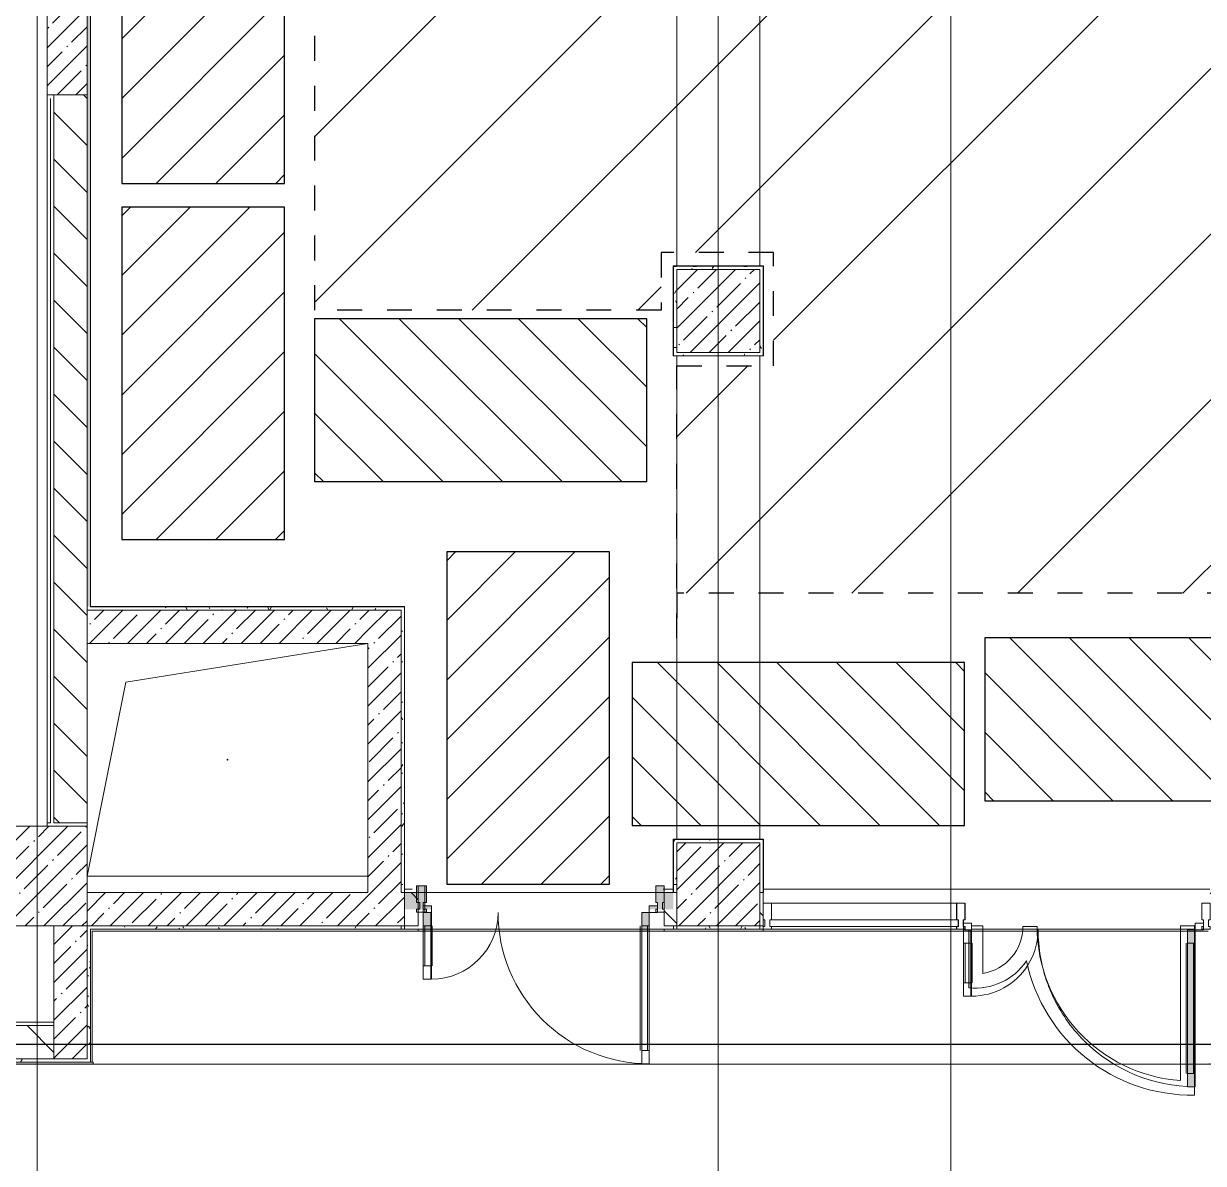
# Model space of a CAD drawing. Header units: millimetres. Extents: x -1113 to 415037, y -3642 to 354837.
# Drawn here: x 355605 to 362707, y 10271 to 17129 of the extents above; entities that cross this region are included whole.
import ezdxf

# ---------------------------------------------------------------- set-up
doc = ezdxf.new("R2010")
doc.units = ezdxf.units.MM
doc.linetypes.add('Штрих короткий', pattern=[600, 300, -300])
for name, color, linetype, lineweight in [('0) строит. леса', 20, 'Continuous', 30), ('A-AREA-BNDY', 7, 'Continuous', 5), ('A-DETL-2', 7, 'Continuous', 5), ('A-DETL-GENF', 7, 'Continuous', 9), ('A-FLOR', 7, 'Continuous', 9), ('A-GENM', 7, 'Continuous', 9), ('A-GLAZ-CURT', 7, 'Continuous', 9), ('A-GLAZ-CURT-2', 7, 'Continuous', 20), ('A-GLAZ-CWMG', 7, 'Continuous', 9), ('A-GLAZ-CWMG-1', 7, 'Continuous', 20), ('A-WALL', 7, 'Continuous', 5), ('I-WALL', 7, 'Continuous', 5), ('S-COLS', 7, 'Continuous', 9), ('S-COLS-1', 7, 'Continuous', 5), ('Оси', 7, 'Continuous', 9)]:
    doc.layers.add(name, color=color, linetype=linetype, lineweight=lineweight)
doc.layers.add('A-AREA-PATT-3', color=7, linetype='Continuous', lineweight=5, true_color=0xe6fae8, transparency=1)
doc.layers.add('A-FLOR-PATT-1', color=7, linetype='Continuous', lineweight=9, true_color=0xeef6ff, transparency=0.5)
for name, color, linetype, lineweight, true_color in [('A-DOOR-1', 7, 'Continuous', 5, 0xc0c0c0), ('A-DOOR-4', 7, 'Continuous', 5, 0xd7dbdf), ('A-WALL-1', 9, 'Continuous', 5, 0x808080), ('A-WALL-FNSH-1', 9, 'Continuous', 5, 0x808080)]:
    doc.layers.add(name, color=color, linetype=linetype, lineweight=lineweight, true_color=true_color)
pattern_1 = [(135, (289227.4, 1e-08), (-141.42136, -141.42136), [])]
pattern_2 = [(45, (289227.4, 1e-08), (-114.04925, 114.04925), []), (45, (289341.45, 1e-08), (-114.04925, 114.04925), [201.612, -40.322, 6.706, -33.617])]
pattern_3 = [(0, (289227.4, 1e-08), (243.84, 60.96), [20.117, -162.763, 20.117, -162.763, -975.36]), (0, (289227.4, 1e-08), (243.84, 60.96), [-365.76, 20.117, -345.643, 20.117, -162.763, -426.72]), (0, (289227.4, 1e-08), (243.84, 60.96), [-914.4, 20.117, -101.803, 20.117, -284.683]), (120, (289318.84, 30.48), (-174.71291, 180.691634), [20.117, -162.763, 20.117, -162.763, -975.36]), (120, (289318.84, 30.48), (-174.71291, 180.691634), [-365.76, 20.117, -345.643, 20.117, -162.763, -426.72]), (120, (289318.84, 30.48), (-174.71291, 180.691634), [-914.4, 20.117, -101.803, 20.117, -284.683]), (240, (289349.32, 152.4), (-69.12709, -241.651634), [20.117, -162.763, 20.117, -162.763, -975.36]), (240, (289349.32, 152.4), (-69.12709, -241.651634), [-365.76, 20.117, -345.643, 20.117, -162.763, -426.72]), (240, (289349.32, 152.4), (-69.12709, -241.651634), [-914.4, 20.117, -101.803, 20.117, -284.683])]

# ---------------------------------------------------------------- blocks, each defined once
blk = doc.blocks.new('BSC_Колонна _Прямоугольная - 600х600-23205240-Объем проектирования 3 этажа')
at = {"layer": 'S-COLS-1'}
h = blk.add_hatch(dxfattribs=at)
h.set_pattern_fill('FP_20', color=256, style=0, pattern_type=2)
h.set_pattern_definition([(45, (-66460, -12000), (-114.04925, 114.04925), []), (45, (-66345.95, -12000), (-114.04925, 114.04925), [201.613, -40.323, 6.706, -33.617])])
h.paths.add_polyline_path([(100, -300), (300, -300), (300, 300), (-300, 300), (-300, -300)])
for p, q in [((300, 300), (59.6, 300)), ((300, -300), (300, 300)), ((-300, -100), (-300, -300)), ((-300, -300), (300, -300))]:
    blk.add_line(p, q, dxfattribs=at)
blk = doc.blocks.new('BSC_Колонна _Прямоугольная - 600х600-V530-Объем проектирования 3 этажа')
at = {"layer": 'S-COLS-1'}
h = blk.add_hatch(dxfattribs=at)
h.set_pattern_fill('FP_31', color=256, style=0, pattern_type=2)
h.set_pattern_definition([(45, (-66460, -17000), (-114.04925, 114.04925), []), (45, (-66345.95, -17000), (-114.04925, 114.04925), [201.613, -40.323, 6.706, -33.617])])
h.paths.add_polyline_path([(300, -300), (300, 300), (59.6, 300), (59.6, -300), (252.2, -300)])
for p, q in [((300, 300), (59.6, 300)), ((300, -300), (300, 300)), ((59.6, -300), (300, -300))]:
    blk.add_line(p, q, dxfattribs=at)
blk = doc.blocks.new('BSC_Колонна _Прямоугольная - 500х500-V563-Объем проектирования 3 этажа')
at = {"layer": 'S-COLS-1'}
h = blk.add_hatch(dxfattribs=at)
h.set_pattern_fill('FP_109', color=256, style=0, pattern_type=2)
h.set_pattern_definition([(45, (-70560, -15400), (-114.04925, 114.04925), []), (45, (-70445.95, -15400), (-114.04925, 114.04925), [201.613, -40.323, 6.706, -33.617])])
h.paths.add_polyline_path([(-250, -250), (250, -250), (250, 250), (-250, 250), (-250, -102.8)])
for p, q in [((250, 250), (-250, 250)), ((-250, 250), (-250, -250)), ((250, -250), (250, 250)), ((-250, -250), (250, -250))]:
    blk.add_line(p, q, dxfattribs=at)
blk = doc.blocks.new('GM_Отверстие прямоугольное _в плите_ - Отверстие-22745216-Объем проектирования 3 этажа')
at = {"layer": 'A-GENM'}
for p, q in [((-611.7, 466.7), (845, 700)), ((-845, -700), (-611.7, 466.7)), ((-845, -400), (-845, -380)), ((-845, -380), (-845, -400)), ((845, -700), (-845, -700)), ((-845, -700), (845, -700))]:
    blk.add_line(p, q, dxfattribs=at)
for start, end in [(360, 180), (180, 360)]:
    blk.add_arc((0, 0), 2.5, start, end, dxfattribs=at)
blk = doc.blocks.new('Прямоугольный импост - Импост структурный с накладкой - 160мм Темный-33326475-Объем проектирования 3 этажа')
at = {"layer": 'A-GLAZ-CWMG-1'}
for p, q in [((-50, 40), (-50, 140)), ((-50, 140), (0, 140)), ((0, 140), (0, 40)), ((-40, 40), (-50, 40)), ((-50, -17), (-50, 0)), ((-50, 0), (-40, 0)), ((-40, 0), (-40, 40)), ((-10, 40), (-10, 0)), ((0, 40), (-10, 40)), ((-10, 0), (0, 0)), ((0, 0), (0, -17)), ((0, -17), (-50, -17))]:
    blk.add_line(p, q, dxfattribs=at)
blk = doc.blocks.new('Дверь_Витражная_остекление_ - ВВ-6 остекление-32274838-Объем проектирования 3 этажа')
at = {"layer": 'A-DETL-GENF'}
for p, q in [((-655, 930), (-610, 930)), ((-655, 930), (-655, 20)), ((-610, 930), (-655, 930)), ((-655, 930), (-655, 20)), ((-610, 930), (-610, 20)), ((-610, 20), (-610, 930)), ((-655, 850), (-610, 850)), ((-645, 850), (-645, 100)), ((-601, 850), (-601, 100)), ((705, 420), (660, 420)), ((660, 420), (660, 20)), ((705, 420), (660, 420)), ((660, 420), (660, 20)), ((705, 420), (705, 20)), ((705, 20), (705, 420)), ((651, 340), (651, 100)), ((705, 340), (660, 340)), ((695, 340), (695, 100)), ((-655, 100), (-610, 100)), ((705, 100), (660, 100)), ((-610, 20), (-655, 20)), ((-655, 20), (-610, 20))]:
    blk.add_line(p, q, dxfattribs=at)
at = {"layer": 'A-DOOR-1'}
for p, q in [((-655, 930), (-655, 20)), ((655, 420), (655, 20)), ((-655, 20), (-705, 20)), ((-705, 20), (-705, -20)), ((-655, -20), (-655, 20)), ((705, 20), (655, 20)), ((655, 20), (655, -20)), ((705, -20), (705, 20)), ((-705, -20), (-655, -20)), ((655, -20), (705, -20))]:
    blk.add_line(p, q, dxfattribs=at)
for centre, radius, start, end in [((-655, 20), 910, 360, 90), ((655, 20), 400, 90, 180)]:
    blk.add_arc(centre, radius, start, end, dxfattribs=at)
blk = doc.blocks.new('Прямоугольный импост - Импост структурный с накладкой - 160мм Темный-33326241-Объем проектирования 3 этажа')
at = {"layer": 'A-GLAZ-CWMG-1'}
for p, q in [((-25, 40), (-25, 140)), ((-25, 140), (25, 140)), ((25, 140), (25, 40)), ((-15, 40), (-25, 40)), ((-25, -17), (-25, 0)), ((-25, 0), (-15, 0)), ((-15, 0), (-15, 40)), ((15, 40), (15, 0)), ((25, 40), (15, 40)), ((15, 0), (25, 0)), ((25, 0), (25, -17)), ((25, -17), (-25, -17))]:
    blk.add_line(p, q, dxfattribs=at)
blk = doc.blocks.new('Прямоугольный импост - Импост структурный с накладкой - 160мм Темный-33326242-Объем проектирования 3 этажа')
at = {"layer": 'A-GLAZ-CWMG-1'}
for p, q in [((0, 140), (-50, 140)), ((-50, 140), (-50, 40)), ((0, 40), (0, 140)), ((-50, 40), (-40, 40)), ((-40, 0), (-50, 0)), ((-50, 0), (-50, -17)), ((-40, 40), (-40, 0)), ((-10, 0), (-10, 40)), ((-10, 40), (0, 40)), ((0, 0), (-10, 0)), ((0, -17), (0, 0)), ((-50, -17), (0, -17))]:
    blk.add_line(p, q, dxfattribs=at)
blk = doc.blocks.new('Прямоугольный импост - Импост структурный с накладкой - 160мм Темный-33326237-Объем проектирования 3 этажа')
at = {"layer": 'A-GLAZ-CWMG-1'}
for p, q in [((-50, 40), (-50, 140)), ((-50, 140), (0, 140)), ((0, 140), (0, 40)), ((-40, 40), (-50, 40)), ((-50, -17), (-50, 0)), ((-50, 0), (-40, 0)), ((-40, 0), (-40, 40)), ((-10, 40), (-10, 0)), ((0, 40), (-10, 40)), ((-10, 0), (0, 0)), ((0, 0), (0, -17)), ((0, -17), (-50, -17))]:
    blk.add_line(p, q, dxfattribs=at)
blk = doc.blocks.new('Дверь_Витражная_остекление_ - В-18-32468702-Объем проектирования 3 этажа')
at = {"layer": 'A-DETL-GENF'}
for p, q in [((-672.5, 965), (-669.5, 965)), ((-672.5, 965), (-672.5, 20)), ((-669.5, 965), (-672.5, 965)), ((-672.5, 965), (-672.5, 20)), ((-669.5, 965), (-627.5, 965)), ((-627.5, 965), (-669.5, 965)), ((-627.5, 965), (-627.5, 20)), ((-627.5, 20), (-627.5, 965)), ((-672.5, 885), (-669.5, 885)), ((-669.5, 885), (-627.5, 885)), ((-662.5, 885), (-662.5, 100)), ((-618.5, 885), (-618.5, 100)), ((722.5, 420), (677.5, 420)), ((677.5, 420), (677.5, 369.7)), ((722.5, 420), (677.5, 420)), ((677.5, 420), (677.5, 369.7)), ((677.5, 369.7), (677.5, 20)), ((677.5, 369.7), (677.5, 20)), ((722.5, 420), (722.5, 20)), ((722.5, 20), (722.5, 420)), ((668.5, 340), (668.5, 100)), ((689.5, 340), (677.5, 340)), ((722.5, 340), (689.5, 340)), ((712.5, 340), (712.5, 100)), ((-672.5, 100), (-669.5, 100)), ((-669.5, 100), (-627.5, 100)), ((689.5, 100), (677.5, 100)), ((722.5, 100), (689.5, 100)), ((-669.5, 20), (-672.5, 20)), ((-672.5, 20), (-669.5, 20)), ((-627.5, 20), (-667.4, 20)), ((-667.4, 20), (-627.5, 20))]:
    blk.add_line(p, q, dxfattribs=at)
at = {"layer": 'A-DOOR-1'}
for p, q in [((-672.5, 965), (-672.5, 20)), ((672.5, 420), (672.5, 369.8)), ((-672.5, 20), (-722.5, 20)), ((-722.5, 20), (-722.5, -20)), ((-672.5, -20), (-672.5, 20)), ((722.5, 20), (672.5, 20)), ((672.5, 20), (672.5, -20)), ((722.5, -20), (722.5, 20)), ((-722.5, -20), (-672.5, -20)), ((672.5, -20), (722.5, -20))]:
    blk.add_line(p, q, dxfattribs=at)
for centre, radius, start, end in [((-672.5, 20), 945, 89.81933, 90), ((672.5, 20), 400, 90, 147.77987), ((-672.5, 20), 945, 360, 19.85779), ((672.5, 20), 400, 176.043, 180)]:
    blk.add_arc(centre, radius, start, end, dxfattribs=at)
at = {"layer": 'A-DOOR-4'}
blk.add_line((672.5, 369.8), (672.5, 20), dxfattribs=at)
for centre, radius, start, end in [((-672.5, 20), 945, 45, 89.81933), ((-672.5, 20), 945, 24.83948, 44.8678), ((-672.5, 20), 945, 19.85779, 24.72432), ((672.5, 20), 400, 147.77987, 176.043)]:
    blk.add_arc(centre, radius, start, end, dxfattribs=at)
blk = doc.blocks.new('Системная панель - Стекло - 40мм-32468815-Объем проектирования 3 этажа')
at = {"layer": 'A-GLAZ-CURT-2'}
for p, q in [((567, 0), (-567, 0)), ((-567, 0), (-567, -40)), ((567, -40), (567, 0)), ((-567, -40), (567, -40))]:
    blk.add_line(p, q, dxfattribs=at)
blk = doc.blocks.new('Прямоугольный импост - Импост структурный с накладкой - 160мм Темный-33326239-Объем проектирования 3 этажа')
at = {"layer": 'A-GLAZ-CWMG-1'}
for p, q in [((-25, 40), (-25, 140)), ((-25, 140), (25, 140)), ((25, 140), (25, 40)), ((-15, 40), (-25, 40)), ((-25, -17), (-25, 0)), ((-25, 0), (-15, 0)), ((-15, 0), (-15, 40)), ((15, 40), (15, 0)), ((25, 40), (15, 40)), ((15, 0), (25, 0)), ((25, 0), (25, -17)), ((25, -17), (-25, -17))]:
    blk.add_line(p, q, dxfattribs=at)
blk = doc.blocks.new('Прямоугольный импост - Импост структурный с накладкой - 160мм Темный-V716-Объем проектирования 3 этажа')
at = {"layer": 'A-GLAZ-CWMG-1'}
for p, q in [((0, 140), (-50, 140)), ((-50, 140), (-50, 40)), ((0, 40), (0, 140)), ((-50, 40), (-40, 40)), ((-40, 0), (-50, 0)), ((-50, 0), (-50, -17)), ((-40, 40), (-40, 0)), ((-10, 0), (-10, 40)), ((-10, 40), (0, 40)), ((0, 0), (-10, 0)), ((0, -17), (0, 0)), ((-50, -17), (0, -17))]:
    blk.add_line(p, q, dxfattribs=at)
blk = doc.blocks.new('Прямоугольный импост - Импост структурный с накладкой - 160мм Темный-32468813-Объем проектирования 3 этажа')
at = {"layer": 'A-GLAZ-CWMG'}
for p, q in [((70880, 11837), (71994, 11837)), ((70880, 11680), (71994, 11680))]:
    blk.add_line(p, q, dxfattribs=at)
blk = doc.blocks.new('Прямоугольный импост - Импост структурный с накладкой - 160мм Темный-V717-Объем проектирования 3 этажа')
at = {"layer": 'A-GLAZ-CWMG-1'}
for p, q in [((-25, 40), (-25, 140)), ((-25, 140), (25, 140)), ((25, 140), (25, 40)), ((-15, 40), (-25, 40)), ((-25, -17), (-25, 0)), ((-25, 0), (-15, 0)), ((-15, 0), (-15, 40)), ((15, 40), (15, 0)), ((25, 40), (15, 40)), ((15, 0), (25, 0)), ((25, 0), (25, -17)), ((25, -17), (-25, -17))]:
    blk.add_line(p, q, dxfattribs=at)

msp = doc.modelspace()

# ---------------------------------------------------------------- hatches: boundary and pattern name
at = {"layer": '0) строит. леса', "linetype": 'Штрих короткий', "ltscale": 0.5}
h = msp.add_hatch(dxfattribs=at)
h.set_pattern_fill('ANSI31', color=256, scale=222)
h.paths.add_polyline_path([(372543.8, 21454.3), (371511.4, 21454.3), (371511.4, 23027.6), (370924.4, 23027.6), (370924.4, 25322.1), (357358.5, 25322.1), (357358.5, 15404.4), (359443.2, 15404.4), (359443.2, 15751.5), (360119.9, 15751.5), (360119.9, 15069.8), (359537.4, 15069.8), (359537.4, 13701.3), (369779.9, 13701.3), (369779.9, 12824.6), (372453.3, 12824.6), (372453.3, 15370.8), (372025.3, 15370.8), (372025.3, 17817.9), (372543.8, 17817.9)])
h.paths.add_polyline_path([(368328.4, 19132), (368328.4, 18590), (367786.4, 18590), (367786.4, 19132)], flags=16)
h.paths.add_polyline_path([(369856.4, 22679), (369856.4, 23221), (370398.4, 23221), (370398.4, 22679)], flags=16)
h.paths.add_polyline_path([(368328.4, 15671), (368328.4, 15129), (367786.4, 15129), (367786.4, 15671)], flags=16)
h.paths.add_polyline_path([(366498.4, 22679), (365956.4, 22679), (365956.4, 23221), (366498.4, 23221)], flags=16)
h.paths.add_polyline_path([(363288.4, 19121), (363288.4, 18579), (362746.4, 18579), (362746.4, 19121)], flags=16)
h.paths.add_polyline_path([(363289.4, 22680), (362747.4, 22680), (362747.4, 23222), (363289.4, 23222)], flags=16)
h.paths.add_polyline_path([(363288.4, 15671), (363288.4, 15129), (362746.4, 15129), (362746.4, 15671)], flags=16)
h.paths.add_polyline_path([(360058.4, 20629), (359516.4, 20629), (359516.4, 21171), (360058.4, 21171)], flags=16)
h.paths.add_polyline_path([(360058.4, 22679), (359516.4, 22679), (359516.4, 23221), (360058.4, 23221)], flags=16)
at = {"layer": '0) строит. леса'}
h = msp.add_hatch(dxfattribs=at)
h.set_pattern_fill('ANSI31', color=256, scale=80)
h.set_pattern_definition([(45, (360395.44, 162046.6), (-179.60512, 179.60512), [])])
h.paths.add_polyline_path([(356195.8, 18167.5), (356195.8, 16167.5), (357175.8, 16167.5), (357175.8, 18167.5)])
h = msp.add_hatch(dxfattribs=at)
h.set_pattern_fill('ANSI31', color=256, scale=80)
h.set_pattern_definition([(45, (360395.44, 159904.04), (-179.60512, 179.60512), [])])
h.paths.add_polyline_path([(356195.8, 16024.9), (356195.8, 14024.9), (357175.8, 14024.9), (357175.8, 16024.9)])
h = msp.add_hatch(dxfattribs=at)
h.set_pattern_fill('ANSI31', color=256, scale=80, angle=-90)
h.set_pattern_definition([(315, (503235.75, 11153.08), (179.60512, 179.60512), [])])
h.paths.add_polyline_path([(359356.6, 15352.8), (357356.6, 15352.8), (357356.6, 14372.8), (359356.6, 14372.8)])
h = msp.add_hatch(dxfattribs=at)
h.set_pattern_fill('ANSI31', color=256, scale=80)
h.set_pattern_definition([(45, (362352.13, 157829.28), (-179.60512, 179.60512), [])])
h.paths.add_polyline_path([(358152.4, 13950.2), (358152.4, 11950.2), (359132.4, 11950.2), (359132.4, 13950.2)])
h = msp.add_hatch(dxfattribs=at)
h.set_pattern_fill('ANSI31', color=256, scale=80, angle=-90)
h.set_pattern_definition([(315, (507270.4, 9232.84), (179.60512, 179.60512), [])])
h.paths.add_polyline_path([(363391.3, 13432.5), (361391.3, 13432.5), (361391.3, 12452.5), (363391.3, 12452.5)])
h = msp.add_hatch(dxfattribs=at)
h.set_pattern_fill('ANSI31', color=256, scale=80, angle=-90)
h.set_pattern_definition([(315, (505148.63, 9084.24), (179.60512, 179.60512), [])])
h.paths.add_polyline_path([(361269.5, 13283.9), (359269.5, 13283.9), (359269.5, 12303.9), (361269.5, 12303.9)])
at = {"layer": 'A-AREA-PATT-3'}
h = msp.add_hatch(color=256, dxfattribs=at)
h.paths.add_polyline_path([(357897.9, 11800), (358061.4, 11800), (358061.4, 11820), (358021.4, 11820), (358021.4, 11840), (358031.4, 11840), (358031.4, 11940), (357971.4, 11940), (357971.4, 11900), (357897.9, 11900), (357897.9, 11856.7)])
h.paths.add_polyline_path([(359421.4, 11800), (359451.4, 11800), (359451.4, 11840), (359461.4, 11840), (359461.4, 11800), (359516.9, 11800), (359516.4, 11900), (359461.4, 11900), (359461.4, 11940), (359411.4, 11940), (359411.4, 11840), (359421.4, 11840), (359421.4, 11820), (359371.4, 11820), (359371.4, 11800), (359411.4, 11800)])
h.paths.add_polyline_path([(372162.4, 15493), (373427.4, 15494.4), (373427.4, 15593), (373417.4, 15593), (373417.4, 15633), (368317.4, 15632.7), (368317.4, 15593), (368307.4, 15593), (368307.4, 15493), (372132.4, 15493)])
h.paths.add_polyline_path([(365002.1, 15493), (367807.4, 15494.6), (367807.4, 15593), (367797.4, 15593), (367797.4, 15633), (363277.4, 15632.4), (363277.4, 15593), (363267.4, 15593), (363267.4, 15493), (364611.3, 15493)])
h.paths.add_polyline_path([(363210.4, 15650), (363210.4, 15660), (363250.4, 15660), (363248.5, 18590), (363210.4, 18590), (363210.4, 18600), (363112.4, 18599.2), (363110.4, 15650)])
h.paths.add_polyline_path([(369572.4, 18607), (373417.4, 18607), (373417.4, 18647), (373427.4, 18647), (373427.4, 18747), (368307.4, 18745.4), (368307.4, 18647), (368317.4, 18647), (368317.4, 18607), (369562.4, 18607)])
h.paths.add_polyline_path([(367797.4, 18607), (367797.4, 18647), (367807.4, 18647), (367807.4, 18747), (363267.4, 18747), (363267.4, 18647), (363277.4, 18647), (363278.8, 18607), (367793.4, 18607)])
h.paths.add_polyline_path([(373957.9, 19120.5), (373957.9, 19131), (373937.9, 19131), (373937.9, 19120.5)])
h.paths.add_polyline_path([(373932, 22669), (373952, 22669), (373952, 22679.5), (373932, 22679.5)])
h = msp.add_hatch(color=256, dxfattribs=at)
h.paths.add_polyline_path([(337657.4, 7885), (337657.4, 7920), (337587.4, 7920), (337587.4, 7885)])
h.paths.add_polyline_path([(340087.4, 7885), (340087.3, 7920), (339152.4, 7920), (339152.4, 7885), (340087.3, 7885)])
h.paths.add_polyline_path([(339022.4, 7885), (339022.4, 7920), (338952.4, 7920), (338952.4, 7885)])
h.paths.add_polyline_path([(327987.2, 7920.5), (327987.4, 7920.5), (327987.4, 7980), (327967.4, 7981.4), (327967.4, 8000), (327903.4, 8000), (327903.4, 8050), (327867.4, 8050), (327867.4, 7920.5), (327967.4, 7920.5)])
h.paths.add_polyline_path([(327903.4, 10080), (327903.4, 10130), (327987.4, 10130), (327986.9, 10209.5), (327867.4, 10209.5), (327867.4, 10080)])
h.paths.add_polyline_path([(362737.1, 10869), (363247.1, 10869), (363247.1, 10874.5), (362735.9, 10874.5), (362736.4, 10869)])
h.paths.add_polyline_path([(356023.4, 10869), (356023.4, 10874.5), (355523.4, 10874.5), (355523.4, 10869), (356020.6, 10869)])
at = {"layer": 'A-FLOR-PATT-1'}
h = msp.add_hatch(color=256, dxfattribs=at)
h.paths.add_polyline_path([(359371.4, 11680), (359371.4, 11780), (359326.4, 11780), (359326.4, 11680)])
h.paths.add_polyline_path([(358056.4, 11680), (358056.4, 11780), (358011.4, 11780), (358011.4, 11680)])
h = msp.add_hatch(color=256, dxfattribs=at)
h.paths.add_polyline_path([(362654.4, 11669), (362657.4, 11669), (362657.4, 11677), (362654.4, 11677), (362654.4, 11674.6)])
h.paths.add_polyline_path([(362654.4, 10732), (362654.4, 11669), (362612.4, 11669), (362612.4, 10732)])
h.paths.add_polyline_path([(361295.4, 11669), (361295.4, 11677), (361262.4, 11677), (361262.4, 11669)])
h.paths.add_polyline_path([(361307.4, 11327.3), (361307.4, 11669), (361295.4, 11669), (361295.4, 11327.5)])
h.paths.add_polyline_path([(358011.4, 11669), (358056.4, 11669), (358056.4, 11680), (358011.4, 11680)])
h.paths.add_polyline_path([(359326.4, 11669), (359371.4, 11669), (359371.4, 11680), (359326.4, 11680)])
h = msp.add_hatch(color=256, dxfattribs=at)
h.paths.add_polyline_path([(361307.4, 11669), (361307.4, 11677), (361295.4, 11677), (361295.4, 11669), (361304.6, 11669)])
h.paths.add_polyline_path([(362654.4, 11669), (362652.3, 11677), (362612.4, 11677), (362612.4, 11669), (362651.6, 11669)])
at = {"layer": 'I-WALL'}
h = msp.add_hatch(dxfattribs=at)
h.set_pattern_fill('FP_191', color=256, style=0, pattern_type=2)
h.set_pattern_definition(pattern_3)
h.paths.add_polyline_path([(355987.4, 13620), (356007.4, 13621), (356005.6, 26900), (355987.4, 26900), (355987.4, 13621)])
h = msp.add_hatch(dxfattribs=at)
h.set_pattern_fill('FP_23', color=256, style=0, pattern_type=2)
h.set_pattern_definition(pattern_1)
h.paths.add_polyline_path([(355787.4, 12320), (355987.4, 12320), (355987.4, 16700), (355787.4, 16700), (355787.4, 12910)])
h.paths.add_polyline_path([(355787.4, 17300), (355987.4, 17300), (355987.4, 26500), (355787.4, 26500), (355787.4, 18600)])
h = msp.add_hatch(dxfattribs=at)
h.set_pattern_fill('FP_191', color=256, style=0, pattern_type=2)
h.set_pattern_definition(pattern_3)
h.paths.add_polyline_path([(359537.4, 15650), (360057.4, 15650), (360057.4, 15670), (359517.4, 15670), (359517.4, 15650)])
h = msp.add_hatch(dxfattribs=at)
h.set_pattern_fill('FP_191', color=256, style=0, pattern_type=2)
h.set_pattern_definition(pattern_3)
h.paths.add_polyline_path([(359537.2, 15130), (359537.4, 15130.2), (359537.4, 15650), (359517.4, 15650), (359517.4, 15130)])
h = msp.add_hatch(dxfattribs=at)
h.set_pattern_fill('FP_191', color=256, style=0, pattern_type=2)
h.set_pattern_definition(pattern_3)
h.paths.add_polyline_path([(360057.4, 15150), (360057.4, 15650), (360037.4, 15650), (360037.4, 15150)])
h = msp.add_hatch(dxfattribs=at)
h.set_pattern_fill('FP_191', color=256, style=0, pattern_type=2)
h.set_pattern_definition(pattern_3)
h.paths.add_polyline_path([(359537.4, 15130), (360057.4, 15130), (360057.4, 15150), (359537.4, 15150), (359537.4, 15130.2)])
h = msp.add_hatch(dxfattribs=at)
h.set_pattern_fill('FP_191', color=256, style=0, pattern_type=2)
h.set_pattern_definition(pattern_3)
h.paths.add_polyline_path([(357677.4, 13600), (357877.4, 13600), (357877.4, 13620), (355987.4, 13620), (355987.7, 13600), (356299.8, 13600)])
h = msp.add_hatch(dxfattribs=at)
h.set_pattern_fill('FP_1', color=256, style=0, pattern_type=2)
h.set_pattern_definition(pattern_2)
h.paths.add_polyline_path([(355987.4, 13400), (357677.4, 13400), (357677.4, 13600), (355987.4, 13600)])
h = msp.add_hatch(dxfattribs=at)
h.set_pattern_fill('FP_1', color=256, style=0, pattern_type=2)
h.set_pattern_definition(pattern_2)
h.paths.add_polyline_path([(357877.4, 11700), (357877.4, 13600), (357677.4, 13600), (357677.4, 11700), (357845.5, 11700)])
h = msp.add_hatch(dxfattribs=at)
h.set_pattern_fill('FP_191', color=256, style=0, pattern_type=2)
h.set_pattern_definition(pattern_3)
h.paths.add_polyline_path([(357877.4, 11900), (357897.4, 11900), (357897.4, 11920), (357892.2, 11914.8)])
h.paths.add_polyline_path([(357877.4, 11900), (357897.4, 11921), (357897.4, 13620), (357877.4, 13620), (357877.4, 11996.2)])
h = msp.add_hatch(dxfattribs=at)
h.set_pattern_fill('FP_191', color=256, style=0, pattern_type=2)
h.set_pattern_definition(pattern_3)
h.paths.add_polyline_path([(359563.2, 12200), (360037.4, 12200), (360037.4, 12220), (359517.4, 12220), (359517.4, 12200), (359540.5, 12200)])
h = msp.add_hatch(dxfattribs=at)
h.set_pattern_fill('FP_191', color=256, style=0, pattern_type=2)
h.set_pattern_definition(pattern_3)
h.paths.add_polyline_path([(359537.4, 11900), (359537.4, 12200), (359517.4, 12200), (359517.4, 11921), (359521.1, 11917.1)])
h.paths.add_polyline_path([(359537.4, 11900), (359517.4, 11920), (359517.4, 11900)])
h = msp.add_hatch(dxfattribs=at)
h.set_pattern_fill('FP_1', color=256, style=0, pattern_type=2)
h.set_pattern_definition(pattern_2)
h.paths.add_polyline_path([(357387.6, 11700), (357677.4, 11700), (357677.4, 11900), (355987.4, 11900), (355987.4, 11700), (357216.5, 11700)])
h.paths.add_polyline_path([(357877.4, 11700), (357897.4, 11700), (357897.4, 11900), (357877.4, 11900), (357877.4, 11856.7)])
h = msp.add_hatch(dxfattribs=at)
h.set_pattern_fill('FP_23', color=256, style=0, pattern_type=2)
h.set_pattern_definition(pattern_1)
h.paths.add_polyline_path([(362767.4, 11700), (362767.4, 11900), (362747.4, 11900), (362747.4, 11700)])
h.paths.add_polyline_path([(359537.4, 11700), (359537.4, 11900), (359461.4, 11900), (359461.4, 11700), (359517.4, 11700)])
h.paths.add_polyline_path([(360037.4, 11700), (360057.4, 11700), (360057.4, 11900), (360037.4, 11900), (360037.4, 11857)])
h.paths.add_polyline_path([(357897.9, 11700), (357981.4, 11700), (357981.4, 11900), (357897.4, 11900), (357897.4, 11700)])
h = msp.add_hatch(dxfattribs=at)
h.set_pattern_fill('FP_1', color=256, style=0, pattern_type=2)
h.set_pattern_definition(pattern_2)
h.paths.add_polyline_path([(355987.4, 10900), (355987.4, 11700), (355787.4, 11700), (355787.4, 10900)])
h = msp.add_hatch(dxfattribs=at)
h.set_pattern_fill('FP_191', color=256, style=0, pattern_type=2)
h.set_pattern_definition(pattern_3)
h.paths.add_polyline_path([(357657.4, 11680), (357877.4, 11680), (357877.4, 11700), (355987.4, 11700), (355987.4, 11680), (357648.5, 11680)])
h.paths.add_polyline_path([(360037.2, 11680), (360037.2, 11700), (359537.6, 11700), (359537.6, 11680), (359563.2, 11680)])
h = msp.add_hatch(dxfattribs=at)
h.set_pattern_fill('FP_191', color=256, style=0, pattern_type=2)
h.set_pattern_definition(pattern_3)
h.paths.add_polyline_path([(355991.2, 10880), (356007.4, 10880), (356007.4, 11680), (355987.4, 11679.8), (355987.4, 10880), (355990.5, 10880)])
h = msp.add_hatch(dxfattribs=at)
h.set_pattern_fill('FP_23', color=256, style=0, pattern_type=2)
h.set_pattern_definition(pattern_1)
h.paths.add_polyline_path([(355787.4, 10900), (355787.4, 11100), (351987.4, 11100), (351987.4, 10900), (355212.1, 10900)])
h = msp.add_hatch(dxfattribs=at)
h.set_pattern_fill('FP_191', color=256, style=0, pattern_type=2)
h.set_pattern_definition(pattern_3)
h.paths.add_polyline_path([(355523.4, 10880), (355987.4, 10880), (355987.4, 10900), (351167.4, 10900), (351167.4, 10880), (355212.1, 10880)])
at = {"layer": 'S-COLS-1'}
h = msp.add_hatch(dxfattribs=at)
h.set_pattern_fill('FP_1', color=256, style=0, pattern_type=2)
h.set_pattern_definition(pattern_2)
h.paths.add_polyline_path([(359563.2, 11700), (360037.4, 11700), (360037.4, 12200), (359537.4, 12200), (359537.4, 11700)])

# ---------------------------------------------------------------- linework, layer by layer
msp.add_lwpolyline([(351166.4, 10987.6), (364707.4, 10987.6), (364707.4, 7900), (327767.4, 7900), (327767.4, 10987.6), (350608.4, 10987.6)])
at = {"layer": '0) строит. леса', "linetype": 'Штрих короткий', "ltscale": 0.5}
msp.add_lwpolyline([(359537.4, 13430.2), (359537.4, 15069.8), (360119.9, 15069.8), (360119.9, 15751.5), (359443.2, 15751.5), (359443.2, 15404.4), (357358.5, 15404.4), (357358.5, 25322.1), (370924.4, 25322.1), (370924.4, 23027.6), (371511.4, 23027.6), (371511.4, 21454.3), (372543.8, 21454.3), (372543.8, 17817.9), (372025.3, 17817.9), (372025.3, 15370.8), (372453.3, 15370.8), (372453.3, 12824.6), (369779.9, 12824.6), (369779.9, 13701.3), (359537.4, 13701.3)], close=True, dxfattribs=at)
at = {"layer": '0) строит. леса'}
for points in [[(356195.8, 18167.5), (356195.8, 16167.5), (357175.8, 16167.5), (357175.8, 18167.5)], [(356195.8, 16024.9), (356195.8, 14024.9), (357175.8, 14024.9), (357175.8, 16024.9)], [(359356.6, 15352.8), (357356.6, 15352.8), (357356.6, 14372.8), (359356.6, 14372.8)], [(358152.4, 13950.2), (358152.4, 11950.2), (359132.4, 11950.2), (359132.4, 13950.2)], [(363391.3, 13432.5), (361391.3, 13432.5), (361391.3, 12452.5), (363391.3, 12452.5)], [(361269.5, 13283.9), (359269.5, 13283.9), (359269.5, 12303.9), (361269.5, 12303.9)]]:
    msp.add_lwpolyline(points, close=True, dxfattribs=at)
at = {"layer": 'A-AREA-BNDY', "flags": 128}
for points in [[(362746.4, 26879), (360058.4, 26879), (360058.4, 26579), (359516.4, 26579), (359516.4, 26879), (356008.4, 26879), (356008.4, 13621), (357898.4, 13621), (357898.4, 11900), (357981.4, 11900), (359461.4, 11900), (359516.4, 11900), (359516.4, 12221), (360058.4, 12221), (360058.4, 11921), (362746.4, 11921)], [(364687.4, 9179), (364687.4, 10619), (364686.4, 10619), (364686.4, 10879.5), (363247.1, 10879.5), (363247.1, 10869), (362739.4, 10869), (362735.9, 10869), (362588.9, 10869), (356165.9, 10869), (356023.4, 10869), (356018.4, 10869), (355523.4, 10869), (355523.4, 10879.5), (351166.4, 10879.5), (351166.4, 11349), (350608.4, 11349), (350608.4, 10879), (331628.4, 10879)]]:
    msp.add_lwpolyline(points, dxfattribs=at)
msp.add_lwpolyline([(359516.4, 15671), (360058.4, 15671), (360058.4, 15129), (359516.4, 15129)], close=True, dxfattribs=at)
at = {"layer": 'A-DETL-2'}
for p, q in [((355747, 12300), (355747, 27340.1)), ((355387.4, 12300), (355747, 12300))]:
    msp.add_line(p, q, dxfattribs=at)
at = {"layer": 'A-FLOR'}
for p, q in [((356007.4, 13621), (356007.4, 26880)), ((359537.4, 15670), (359537.4, 20630)), ((360037.4, 20630), (360037.4, 15670)), ((355747, 16700), (355787.4, 16700)), ((359537.4, 12220), (359537.4, 15130)), ((360037.4, 15130), (360037.4, 12220)), ((357897.4, 13620), (356007.4, 13620)), ((357897.4, 11921), (357897.4, 13620)), ((355987.4, 12300), (355747, 12300)), ((360057.4, 12220), (359517.4, 12220)), ((359517.4, 12220), (359517.4, 11921)), ((360057.4, 11837), (360057.4, 12220)), ((355987.4, 11900), (355987.4, 12000)), ((357897.4, 11900), (357897.4, 11920)), ((359517.4, 11920), (359517.4, 11900)), ((360057.4, 11697), (360057.4, 11737)), ((357897.4, 11680), (357897.4, 11700)), ((359461.4, 11680), (357981.4, 11680)), ((357981.4, 11669), (359461.4, 11669)), ((359517.4, 11700), (359517.4, 11680)), ((360057.4, 11669), (360057.4, 11680)), ((360057.4, 11669), (362736.4, 11669)), ((360107.4, 11680), (361221.4, 11680)), ((361222.4, 11680), (361262.4, 11680)), ((361295.4, 11327.5), (361295.4, 11677)), ((361312.4, 11700), (361380.1, 11700)), ((361312.4, 11680), (362652.6, 11680)), ((361380.1, 11700), (361380.1, 11413.8)), ((361621.4, 11697.2), (361706.1, 11697.2)), ((362569.7, 10768.9), (362569.7, 11700)), ((362569.7, 11700), (362654.4, 11700)), ((362654.4, 11700), (362654.4, 10681.9)), ((362654.4, 11680), (362657.4, 11680)), ((353687.4, 11120), (355787.4, 11120))]:
    msp.add_line(p, q, dxfattribs=at)
for centre, radius, start, end in [((361334.3, 11697.2), 287, 279.17366, 0), ((361334.3, 11697.2), 287, 279.17366, 0), ((362636.8, 11697.2), 930.7, 180, 265.86869), ((362636.8, 11697.2), 930.7, 180, 265.86869), ((361334.3, 11697.2), 371.7, 263.98747, 326.07537), ((361334.3, 11697.2), 371.7, 263.98747, 326.07537), ((362636.8, 11697.2), 1015.4, 191.7891, 270.99569), ((362636.8, 11697.2), 1015.4, 191.7891, 270.99569)]:
    msp.add_arc(centre, radius, start, end, dxfattribs=at)
at = {"layer": 'A-WALL'}
for p, q in [((355987.4, 16700), (355987.4, 12320)), ((356007.4, 13620), (356007.4, 13620)), ((357877.4, 11900), (357877.4, 13600)), ((357877.4, 11900), (357897.4, 11900)), ((360037.4, 11900), (360037.4, 11700)), ((360037.4, 11900), (360057.4, 11900)), ((355987.4, 11700), (357877.4, 11700)), ((357877.4, 11700), (355987.4, 11700)), ((355987.4, 11700), (355987.4, 10900)), ((356007.4, 11680), (357877.4, 11680)), ((356007.4, 11680), (356007.4, 11669))]:
    msp.add_line(p, q, dxfattribs=at)
at = {"layer": 'A-WALL-1'}
for p, q in [((355787.4, 16700), (355787.4, 12320)), ((360057.4, 15670), (359517.4, 15670)), ((359517.4, 15670), (359517.4, 15130)), ((360057.4, 15130), (360057.4, 15670)), ((359517.4, 15130), (360057.4, 15130)), ((357877.4, 13600), (355987.4, 13600)), ((356007.4, 13620), (356007.4, 13621)), ((355987.4, 13400), (357677.4, 13400)), ((357677.4, 13400), (357677.4, 11900)), ((355787.4, 12320), (355987.4, 12320)), ((359537.4, 12200), (360037.4, 12200)), ((359537.4, 11700), (359537.4, 12200)), ((360037.4, 12200), (360037.4, 11900)), ((357677.4, 11900), (355987.4, 11900)), ((357981.4, 11900), (357877.4, 11900)), ((357897.4, 11700), (357897.4, 11900)), ((357981.4, 11700), (357981.4, 11900)), ((359537.4, 11900), (359461.4, 11900)), ((359461.4, 11900), (359461.4, 11700)), ((359517.4, 11921), (359517.4, 11920)), ((360057.4, 11700), (360057.4, 11900)), ((355787.4, 11700), (355787.4, 10900)), ((356007.4, 10880), (356007.4, 11669)), ((357877.4, 11700), (357981.4, 11700)), ((357877.4, 11680), (357877.4, 11700)), ((359461.4, 11700), (359537.4, 11700)), ((360037.2, 11700), (359537.6, 11700)), ((359537.6, 11700), (359537.6, 11680)), ((360037.2, 11680), (360037.2, 11700)), ((360037.4, 11700), (360057.4, 11700)), ((355787.4, 11100), (351387.4, 11100)), ((351187.4, 10900), (355987.4, 10900))]:
    msp.add_line(p, q, dxfattribs=at)
at = {"layer": 'A-WALL-FNSH-1'}
for p, q in [((356008.4, 13621), (356008.4, 26879)), ((355766.4, 16679), (355766.4, 12321)), ((355767.4, 16679), (355766.4, 16679)), ((355767.4, 12320), (355767.4, 16679)), ((360058.4, 15671), (359516.4, 15671)), ((359516.4, 15671), (359516.4, 15129)), ((360058.4, 15129), (360058.4, 15671)), ((359516.4, 15129), (360058.4, 15129)), ((357898.4, 13621), (356008.4, 13621)), ((357898.4, 11900), (357898.4, 13621)), ((355766.4, 12321), (355747, 12321)), ((355747, 12320), (355767.4, 12320)), ((359516.4, 12221), (359516.4, 11900)), ((360058.4, 12221), (359516.4, 12221)), ((360058.4, 11900), (360058.4, 12221)), ((357897.4, 11921), (357897.4, 11900)), ((357944.4, 11921), (357897.4, 11921)), ((357897.4, 11920), (357944.4, 11920)), ((357944.4, 11920), (357944.4, 11921)), ((359517.4, 11921), (359454.4, 11921)), ((359454.4, 11921), (359454.4, 11920)), ((359454.4, 11920), (359517.4, 11920)), ((360057.4, 11900), (360058.4, 11900)), ((356018.4, 11669), (357981.4, 11669)), ((356018.4, 10880.3), (356018.4, 11669)), ((357981.4, 11680), (357877.4, 11680)), ((357981.4, 11669), (357981.4, 11680)), ((360057.4, 11680), (359461.4, 11680)), ((359461.4, 11680), (359461.4, 11669)), ((359461.4, 11669), (360057.4, 11669)), ((360057.4, 11669), (360057.4, 11680)), ((356023.4, 10880), (355523.4, 10880)), ((355523.4, 10869), (356023.4, 10869)), ((356007.4, 10880.3), (356018.4, 10880.3)), ((356023.4, 10869), (356023.4, 10880))]:
    msp.add_line(p, q, dxfattribs=at)
at = {"layer": 'S-COLS'}
for p, q in [((359537.4, 11900), (359537.4, 11700)), ((360037.4, 11700), (360037.4, 11900))]:
    msp.add_line(p, q, dxfattribs=at)
at = {"layer": 'S-COLS-1'}
for p, q in [((360037.4, 12200), (359537.4, 12200)), ((359537.4, 12200), (359537.4, 11900)), ((360037.4, 11900), (360037.4, 12200)), ((359537.4, 11700), (360037.4, 11700))]:
    msp.add_line(p, q, dxfattribs=at)
at = {"layer": 'Оси'}
for points in [[(356100.9, -1906.3), (356100.9, -1316.3), (355687.4, -636.3), (355687.4, 4363.7), (355687.4, 22398.1), (355687.4, 27398.1)], [(359787.4, -1906.3), (359787.4, 3093.7), (359787.4, 22398.1), (359787.4, 27398.1)], [(361187.4, -1906.3), (361187.4, 3093.7), (361187.4, 22398.1), (361187.4, 27398.1)]]:
    msp.add_lwpolyline(points, dxfattribs=at)

# ---------------------------------------------------------------- block references
at = {"layer": 'A-DOOR-1', "rotation": 180}
for name, p in [('Дверь_Витражная_остекление_ - ВВ-6 остекление-32274838-Объем проектирования 3 этажа', (358716.4, 11800)), ('Дверь_Витражная_остекление_ - В-18-32468702-Объем проектирования 3 этажа', (361984.9, 11697))]:
    msp.add_blockref(name, p, dxfattribs=at)
at = {"layer": 'A-GENM'}
msp.add_blockref('GM_Отверстие прямоугольное _в плите_ - Отверстие-22745216-Объем проектирования 3 этажа', (356832.4, 12700), dxfattribs=at)
at = {"layer": 'A-GLAZ-CURT', "rotation": 180}
msp.add_blockref('Системная панель - Стекло - 40мм-32468815-Объем проектирования 3 этажа', (360664.4, 11697), dxfattribs=at)
at = {"layer": 'A-GLAZ-CWMG', "extrusion": (0, 0, -1)}
for name, p in [('Прямоугольный импост - Импост структурный с накладкой - 160мм Темный-33326241-Объем проектирования 3 этажа', (-357996.4, 11800)), ('Прямоугольный импост - Импост структурный с накладкой - 160мм Темный-33326475-Объем проектирования 3 этажа', (-357981.4, 11800)), ('Прямоугольный импост - Импост структурный с накладкой - 160мм Темный-33326237-Объем проектирования 3 этажа', (-360057.4, 11697)), ('Прямоугольный импост - Импост структурный с накладкой - 160мм Темный-33326239-Объем проектирования 3 этажа', (-361246.4, 11697)), ('Прямоугольный импост - Импост структурный с накладкой - 160мм Темный-V717-Объем проектирования 3 этажа', (-361247.4, 11697))]:
    msp.add_blockref(name, p, dxfattribs=at)
at = {"layer": 'A-GLAZ-CWMG'}
for name, p in [('Прямоугольный импост - Импост структурный с накладкой - 160мм Темный-33326242-Объем проектирования 3 этажа', (359461.4, 11800)), ('Прямоугольный импост - Импост структурный с накладкой - 160мм Темный-32468813-Объем проектирования 3 этажа', (289227.4, 0)), ('Прямоугольный импост - Импост структурный с накладкой - 160мм Темный-V716-Объем проектирования 3 этажа', (362747.4, 11697))]:
    msp.add_blockref(name, p, dxfattribs=at)
at = {"layer": 'S-COLS'}
for name, p in [('BSC_Колонна _Прямоугольная - 600х600-V530-Объем проектирования 3 этажа', (355687.4, 17000)), ('BSC_Колонна _Прямоугольная - 500х500-V563-Объем проектирования 3 этажа', (359787.4, 15400)), ('BSC_Колонна _Прямоугольная - 600х600-23205240-Объем проектирования 3 этажа', (355687.4, 12000))]:
    msp.add_blockref(name, p, dxfattribs=at)

doc.saveas('drawing.dxf')
